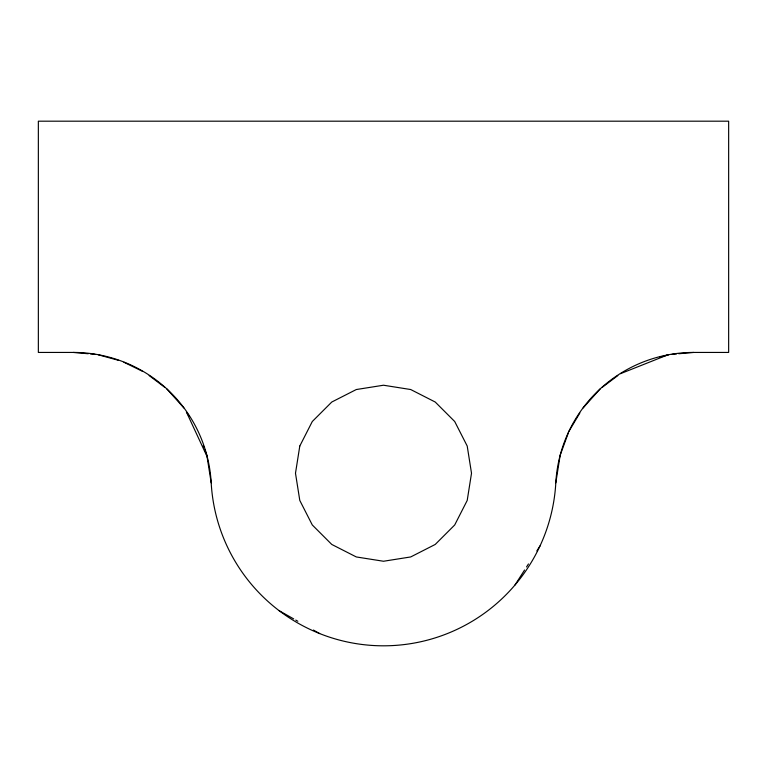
<?xml version="1.0" encoding="UTF-8"?>
<svg xmlns="http://www.w3.org/2000/svg" width="767" height="767" viewBox="0 0 767 767"><rect width="100%" height="100%" fill="white"/><g stroke="black" fill="none" stroke-linecap="round" stroke-linejoin="round"><path stroke-width="1.15" d="M678.814 353.74L693.656 352.437L728.65 352.437L728.65 121.186L38.35 121.186L38.35 352.437L73.344 352.437A138.06 138.06 0 0 1 211.193 482.827A172.575 172.575 0 0 0 383.5 645.814A172.575 172.575 0 0 0 555.807 482.827L560.159 455.272L568.462 432.53M568.855 431.447L579.871 412.962M514.935 585.068L524.599 569.996M526.526 566.976L528.463 563.956M536.833 550.898L540.045 545.864M583.093 407.986L600.187 388.888M602.047 387.488L617.857 375.552M620.465 373.692L667.664 354.91M659.668 357.269L668.565 354.843M671.959 354.335L676.523 353.932M73.344 352.437L88.186 353.74M90.477 353.932L95.041 354.335M98.435 354.843L118.454 360.308M123.938 362.264L142.202 371.18M279.15 610.685L293.694 618.902M295.774 620.081L297.855 621.251M313.444 630.062L319.676 633.58M149.143 375.552L164.953 387.488M166.813 388.888L183.907 407.986M187.129 412.962L188.96 416.05M186.4 411.994L207.282 457.007M203.284 445.531L204.07 447.698M204.856 449.855L206.841 455.272L211.193 482.827M555.807 482.827A138.06 138.06 0 0 1 693.656 352.437M299.792 446.039L295.487 473.239L299.792 500.439L312.294 524.973L331.766 544.445L356.3 556.947L383.5 561.252L410.7 556.947L435.234 544.445L454.706 524.973L467.208 500.439L471.513 473.239L467.208 446.039L454.706 421.505L435.234 402.033L410.7 389.531L383.5 385.226L356.3 389.531L331.766 402.033L312.294 421.505L299.792 446.039"/></g></svg>
